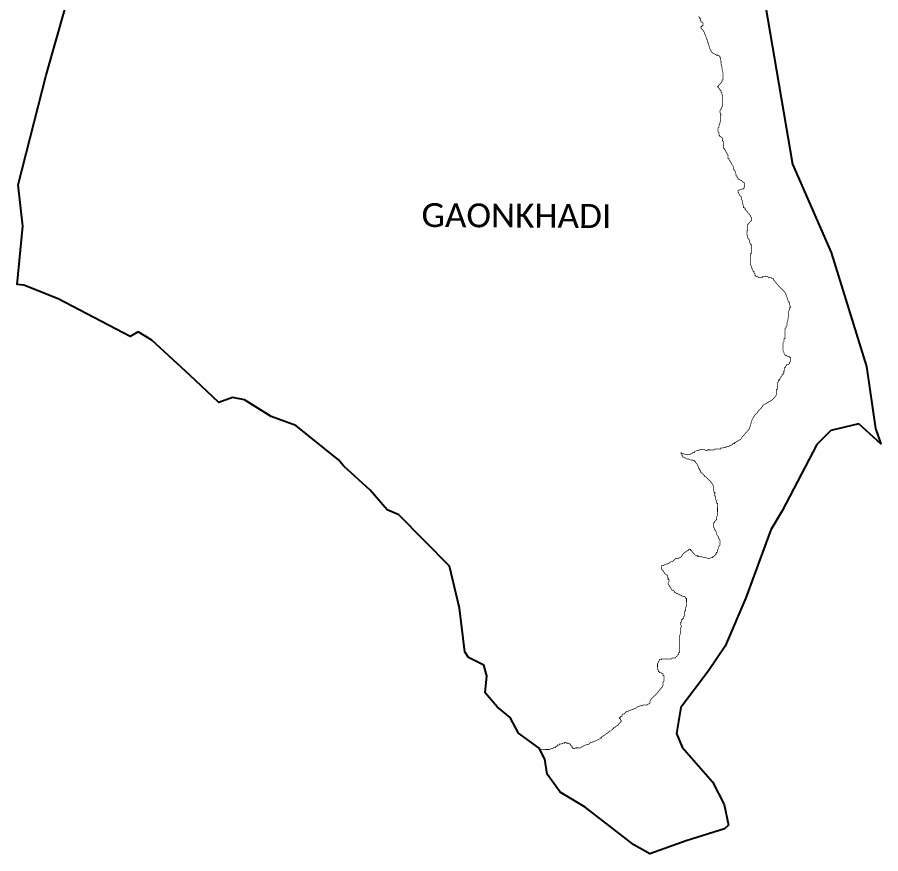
# Model space of a CAD drawing. Header units: metres. Extents: x 319662 to 323428, y 1852503 to 1859804.
# Drawn here: x 319662 to 323428, y 1852503 to 1856154 of the extents above; entities that cross this region are included whole.
import ezdxf

# ---------------------------------------------------------------- set-up
doc = ezdxf.new("R2010")
doc.units = ezdxf.units.M
for name, color, linetype in [('HAZARDS LINE', 1, 'Continuous'), ('village', 3, 'Continuous'), ('VILLAGE NAME', 250, 'Continuous')]:
    doc.layers.add(name, color=color, linetype=linetype)
doc.styles.get("Standard").update_dxf_attribs({"font": 'simplex.shx'})

msp = doc.modelspace()

# ---------------------------------------------------------------- linework, layer by layer
at = {"layer": 'HAZARDS LINE', "lineweight": 18}
for points in [[(322632.7, 1856157.6, 3.02, 3.02, 0), (322636.7, 1856153.5, 3.02, 3.02, 0), (322636.7, 1856149.5, 3.02, 3.02, 0), (322640.7, 1856149.5, 3.02, 3.02, 0), (322640.7, 1856145.5, 3.02, 3.02, 0), (322640.6, 1856141.4, 3.02, 3.02, 0), (322644.6, 1856137.4, 3.02, 3.02, 0), (322644.6, 1856133.4, 3.02, 3.02, 0), (322648.6, 1856133.3, 3.02, 3.02, 0), (322652.6, 1856129.3, 3.02, 3.02, 0), (322652.6, 1856125.3, 3.02, 3.02, 0), (322652.6, 1856121.2, 3.02, 3.02, 0), (322652.6, 1856117.2, 3.02, 3.02, 0), (322648.5, 1856117.2, 3.02, 3.02, 0), (322648.5, 1856113.2, 3.02, 3.02, 0), (322644.5, 1856113.2, 3.02, 3.02, 0), (322644.5, 1856109.2, 3.02, 3.02, 0), (322644.4, 1856105.2, 3.02, 3.02, 0), (322648.4, 1856101.1, 3.02, 3.02, 0), (322652.4, 1856097.1, 3.02, 3.02, 0), (322660.4, 1856085, 3.02, 3.02, 0), (322660.4, 1856080.9, 3.02, 3.02, 0), (322664.4, 1856076.9, 3.02, 3.02, 0), (322664.4, 1856072.9, 3.02, 3.02, 0), (322668.3, 1856060.8, 3.02, 3.02, 0), (322672.3, 1856052.7, 3.02, 3.02, 0), (322672.2, 1856044.6, 3.02, 3.02, 0), (322676.2, 1856040.6, 3.02, 3.02, 0), (322680.2, 1856024.5, 3.02, 3.02, 0), (322680.1, 1856020.5, 3.02, 3.02, 0), (322684.1, 1856016.4, 3.02, 3.02, 0), (322684.1, 1856012.4, 3.02, 3.02, 0), (322688.1, 1856008.3, 3.02, 3.02, 0), (322688.1, 1856004.3, 3.02, 3.02, 0), (322692.1, 1856000.3, 3.02, 3.02, 0), (322696.1, 1855996.2, 3.02, 3.02, 0), (322700.1, 1855996.2, 3.02, 3.02, 0), (322704.1, 1855992.1, 3.02, 3.02, 0), (322708.1, 1855992.1, 3.02, 3.02, 0), (322712.1, 1855988.1, 3.02, 3.02, 0), (322720.2, 1855988, 3.02, 3.02, 0), (322724.2, 1855984, 3.02, 3.02, 0), (322724.2, 1855979.9, 3.02, 3.02, 0), (322728.2, 1855979.9, 3.02, 3.02, 0), (322728.1, 1855971.9, 3.02, 3.02, 0), (322732.1, 1855959.8, 3.02, 3.02, 0), (322732.1, 1855955.7, 3.02, 3.02, 0), (322732, 1855951.7, 3.02, 3.02, 0), (322732, 1855947.7, 3.02, 3.02, 0), (322736, 1855935.6, 3.02, 3.02, 0), (322735.9, 1855931.6, 3.02, 3.02, 0), (322735.9, 1855927.5, 3.02, 3.02, 0), (322739.8, 1855911.4, 3.02, 3.02, 0), (322739.8, 1855903.4, 3.02, 3.02, 0), (322739.8, 1855899.3, 3.02, 3.02, 0), (322739.7, 1855895.3, 3.02, 3.02, 0), (322739.7, 1855891.3, 3.02, 3.02, 0), (322739.7, 1855887.3, 3.02, 3.02, 0), (322739.7, 1855883.2, 3.02, 3.02, 0), (322739.6, 1855879.2, 3.02, 3.02, 0), (322735.6, 1855879.2, 3.02, 3.02, 0), (322735.6, 1855875.2, 3.02, 3.02, 0), (322735.6, 1855871.2, 3.02, 3.02, 0), (322731.5, 1855867.2, 3.02, 3.02, 0), (322723.4, 1855859.2, 3.02, 3.02, 0), (322719.4, 1855855.2, 3.02, 3.02, 0), (322719.3, 1855851.2, 3.02, 3.02, 0), (322715.3, 1855851.2, 3.02, 3.02, 0), (322719.3, 1855847.1, 3.02, 3.02, 0), (322723.3, 1855843.1, 3.02, 3.02, 0), (322727.3, 1855839, 3.02, 3.02, 0), (322727.3, 1855835, 3.02, 3.02, 0), (322731.3, 1855835, 3.02, 3.02, 0), (322731.3, 1855831, 3.02, 3.02, 0), (322731.3, 1855826.9, 3.02, 3.02, 0), (322735.3, 1855822.9, 3.02, 3.02, 0), (322735.2, 1855818.9, 3.02, 3.02, 0), (322735.2, 1855814.9, 3.02, 3.02, 0), (322739.2, 1855810.8, 3.02, 3.02, 0), (322739.2, 1855802.8, 3.02, 3.02, 0), (322739.1, 1855798.7, 3.02, 3.02, 0), (322739.1, 1855794.7, 3.02, 3.02, 0), (322739.1, 1855790.7, 3.02, 3.02, 0), (322739.1, 1855786.7, 3.02, 3.02, 0), (322739, 1855782.6, 3.02, 3.02, 0), (322739, 1855778.6, 3.02, 3.02, 0), (322739, 1855774.6, 3.02, 3.02, 0), (322739, 1855770.6, 3.02, 3.02, 0), (322738.9, 1855766.5, 3.02, 3.02, 0), (322734.9, 1855762.5, 3.02, 3.02, 0), (322734.9, 1855758.5, 3.02, 3.02, 0), (322730.8, 1855754.5, 3.02, 3.02, 0), (322730.8, 1855750.5, 3.02, 3.02, 0), (322726.8, 1855746.5, 3.02, 3.02, 0), (322726.7, 1855742.5, 3.02, 3.02, 0), (322726.7, 1855738.4, 3.02, 3.02, 0), (322730.7, 1855730.4, 3.02, 3.02, 0), (322730.6, 1855722.3, 3.02, 3.02, 0), (322730.6, 1855718.3, 3.02, 3.02, 0), (322730.6, 1855714.3, 3.02, 3.02, 0), (322730.5, 1855706.2, 3.02, 3.02, 0), (322730.5, 1855702.2, 3.02, 3.02, 0), (322726.4, 1855694.2, 3.02, 3.02, 0), (322726.4, 1855690.1, 3.02, 3.02, 0), (322722.3, 1855682.1, 3.02, 3.02, 0), (322722.3, 1855674.1, 3.02, 3.02, 0), (322718.2, 1855670.1, 3.02, 3.02, 0), (322718.2, 1855666, 3.02, 3.02, 0), (322718.2, 1855658, 3.02, 3.02, 0), (322718.1, 1855654, 3.02, 3.02, 0), (322722.1, 1855649.9, 3.02, 3.02, 0), (322722.1, 1855641.9, 3.02, 3.02, 0), (322722.1, 1855637.8, 3.02, 3.02, 0), (322726.1, 1855637.8, 3.02, 3.02, 0), (322726.1, 1855633.8, 3.02, 3.02, 0), (322734.1, 1855629.7, 3.02, 3.02, 0), (322738.1, 1855625.7, 3.02, 3.02, 0), (322738.1, 1855621.6, 3.02, 3.02, 0), (322738, 1855617.6, 3.02, 3.02, 0), (322738, 1855613.6, 3.02, 3.02, 0), (322742, 1855609.5, 3.02, 3.02, 0), (322741.9, 1855593.4, 3.02, 3.02, 0), (322741.9, 1855585.4, 3.02, 3.02, 0), (322741.8, 1855581.4, 3.02, 3.02, 0), (322745.9, 1855581.4, 3.02, 3.02, 0), (322745.8, 1855577.3, 3.02, 3.02, 0), (322749.8, 1855573.3, 3.02, 3.02, 0), (322753.8, 1855565.2, 3.02, 3.02, 0), (322757.8, 1855561.2, 3.02, 3.02, 0), (322757.8, 1855557.1, 3.02, 3.02, 0), (322761.8, 1855553.1, 3.02, 3.02, 0), (322761.7, 1855545, 3.02, 3.02, 0), (322761.7, 1855541, 3.02, 3.02, 0), (322761.7, 1855537, 3.02, 3.02, 0), (322765.7, 1855537, 3.02, 3.02, 0), (322765.7, 1855532.9, 3.02, 3.02, 0), (322769.7, 1855528.9, 3.02, 3.02, 0), (322773.7, 1855520.8, 3.02, 3.02, 0), (322777.7, 1855516.8, 3.02, 3.02, 0), (322777.6, 1855512.7, 3.02, 3.02, 0), (322781.6, 1855508.7, 3.02, 3.02, 0), (322785.6, 1855500.6, 3.02, 3.02, 0), (322785.6, 1855496.6, 3.02, 3.02, 0), (322785.6, 1855492.6, 3.02, 3.02, 0), (322789.5, 1855484.5, 3.02, 3.02, 0), (322793.5, 1855480.4, 3.02, 3.02, 0), (322793.5, 1855476.4, 3.02, 3.02, 0), (322797.5, 1855468.3, 3.02, 3.02, 0), (322797.4, 1855460.3, 3.02, 3.02, 0), (322801.5, 1855460.3, 3.02, 3.02, 0), (322801.4, 1855456.2, 3.02, 3.02, 0), (322805.4, 1855452.2, 3.02, 3.02, 0), (322805.4, 1855448.2, 3.02, 3.02, 0), (322809.4, 1855448.1, 3.02, 3.02, 0), (322809.4, 1855444.1, 3.02, 3.02, 0), (322813.4, 1855444.1, 3.02, 3.02, 0), (322821.5, 1855440, 3.02, 3.02, 0), (322825.5, 1855436, 3.02, 3.02, 0), (322829.5, 1855431.9, 3.02, 3.02, 0), (322833.5, 1855431.9, 3.02, 3.02, 0), (322833.5, 1855427.9, 3.02, 3.02, 0), (322833.4, 1855423.9, 3.02, 3.02, 0), (322833.4, 1855419.8, 3.02, 3.02, 0), (322833.4, 1855415.8, 3.02, 3.02, 0), (322833.4, 1855411.8, 3.02, 3.02, 0), (322833.3, 1855407.8, 3.02, 3.02, 0), (322829.3, 1855407.8, 3.02, 3.02, 0), (322829.3, 1855403.8, 3.02, 3.02, 0), (322825.3, 1855403.8, 3.02, 3.02, 0), (322821.2, 1855403.8, 3.02, 3.02, 0), (322813.2, 1855399.8, 3.02, 3.02, 0), (322809.1, 1855399.9, 3.02, 3.02, 0), (322805.1, 1855395.9, 3.02, 3.02, 0), (322805.1, 1855391.8, 3.02, 3.02, 0), (322809.1, 1855387.8, 3.02, 3.02, 0), (322809, 1855383.8, 3.02, 3.02, 0), (322813, 1855379.7, 3.02, 3.02, 0), (322813, 1855375.7, 3.02, 3.02, 0), (322817, 1855371.6, 3.02, 3.02, 0), (322821, 1855367.6, 3.02, 3.02, 0), (322821, 1855359.5, 3.02, 3.02, 0), (322824.9, 1855351.5, 3.02, 3.02, 0), (322824.9, 1855347.4, 3.02, 3.02, 0), (322824.9, 1855343.4, 3.02, 3.02, 0), (322828.8, 1855331.3, 3.02, 3.02, 0), (322828.8, 1855327.3, 3.02, 3.02, 0), (322828.8, 1855323.3, 3.02, 3.02, 0), (322832.8, 1855323.2, 3.02, 3.02, 0), (322836.8, 1855319.2, 3.02, 3.02, 0), (322836.8, 1855315.2, 3.02, 3.02, 0), (322840.8, 1855311.1, 3.02, 3.02, 0), (322844.8, 1855307.1, 3.02, 3.02, 0), (322848.8, 1855299, 3.02, 3.02, 0), (322852.8, 1855294.9, 3.02, 3.02, 0), (322856.8, 1855294.9, 3.02, 3.02, 0), (322856.8, 1855290.9, 3.02, 3.02, 0), (322860.8, 1855286.8, 3.02, 3.02, 0), (322860.7, 1855282.8, 3.02, 3.02, 0), (322864.7, 1855278.8, 3.02, 3.02, 0), (322864.7, 1855274.7, 3.02, 3.02, 0), (322864.7, 1855270.7, 3.02, 3.02, 0), (322864.7, 1855266.7, 3.02, 3.02, 0), (322860.6, 1855262.7, 3.02, 3.02, 0), (322852.5, 1855254.7, 3.02, 3.02, 0), (322848.5, 1855250.7, 3.02, 3.02, 0), (322848.4, 1855246.7, 3.02, 3.02, 0), (322848.4, 1855242.6, 3.02, 3.02, 0), (322848.4, 1855238.6, 3.02, 3.02, 0), (322848.4, 1855234.6, 3.02, 3.02, 0), (322848.3, 1855226.5, 3.02, 3.02, 0), (322848.3, 1855222.5, 3.02, 3.02, 0), (322844.3, 1855222.5, 3.02, 3.02, 0), (322844.3, 1855218.5, 3.02, 3.02, 0), (322844.2, 1855210.5, 3.02, 3.02, 0), (322844.2, 1855206.4, 3.02, 3.02, 0), (322844.2, 1855202.4, 3.02, 3.02, 0), (322848.2, 1855198.4, 3.02, 3.02, 0), (322848.1, 1855190.3, 3.02, 3.02, 0), (322852.1, 1855186.3, 3.02, 3.02, 0), (322856.1, 1855178.2, 3.02, 3.02, 0), (322856.1, 1855174.2, 3.02, 3.02, 0), (322856, 1855170.2, 3.02, 3.02, 0), (322860, 1855166.1, 3.02, 3.02, 0), (322860, 1855162.1, 3.02, 3.02, 0), (322864, 1855162.1, 3.02, 3.02, 0), (322864, 1855158, 3.02, 3.02, 0), (322864, 1855154, 3.02, 3.02, 0), (322863.9, 1855146, 3.02, 3.02, 0), (322863.9, 1855141.9, 3.02, 3.02, 0), (322863.9, 1855137.9, 3.02, 3.02, 0), (322863.8, 1855129.9, 3.02, 3.02, 0), (322863.8, 1855125.8, 3.02, 3.02, 0), (322863.8, 1855121.8, 3.02, 3.02, 0), (322859.8, 1855121.8, 3.02, 3.02, 0), (322859.7, 1855117.8, 3.02, 3.02, 0), (322859.6, 1855101.7, 3.02, 3.02, 0), (322859.6, 1855097.7, 3.02, 3.02, 0), (322859.6, 1855093.7, 3.02, 3.02, 0), (322859.6, 1855089.6, 3.02, 3.02, 0), (322859.5, 1855085.6, 3.02, 3.02, 0), (322859.5, 1855081.6, 3.02, 3.02, 0), (322859.5, 1855077.6, 3.02, 3.02, 0), (322863.4, 1855065.5, 3.02, 3.02, 0), (322863.4, 1855061.4, 3.02, 3.02, 0), (322867.4, 1855057.4, 3.02, 3.02, 0), (322867.4, 1855053.4, 3.02, 3.02, 0), (322871.4, 1855049.3, 3.02, 3.02, 0), (322871.4, 1855045.3, 3.02, 3.02, 0), (322875.4, 1855045.3, 3.02, 3.02, 0), (322875.4, 1855041.2, 3.02, 3.02, 0), (322875.3, 1855037.2, 3.02, 3.02, 0), (322879.3, 1855033.2, 3.02, 3.02, 0), (322879.3, 1855029.1, 3.02, 3.02, 0), (322879.3, 1855025.1, 3.02, 3.02, 0), (322883.3, 1855025.1, 3.02, 3.02, 0), (322887.3, 1855021, 3.02, 3.02, 0), (322891.3, 1855021, 3.02, 3.02, 0), (322895.3, 1855017, 3.02, 3.02, 0), (322899.4, 1855016.9, 3.02, 3.02, 0), (322903.4, 1855016.9, 3.02, 3.02, 0), (322907.4, 1855016.9, 3.02, 3.02, 0), (322911.4, 1855016.9, 3.02, 3.02, 0), (322911.5, 1855020.9, 3.02, 3.02, 0), (322915.5, 1855020.9, 3.02, 3.02, 0), (322919.5, 1855020.9, 3.02, 3.02, 0), (322927.6, 1855020.8, 3.02, 3.02, 0), (322931.6, 1855020.8, 3.02, 3.02, 0), (322935.6, 1855020.8, 3.02, 3.02, 0), (322939.6, 1855016.7, 3.02, 3.02, 0), (322947.6, 1855016.7, 3.02, 3.02, 0), (322951.7, 1855016.6, 3.02, 3.02, 0), (322955.7, 1855012.6, 3.02, 3.02, 0), (322959.7, 1855012.6, 3.02, 3.02, 0), (322959.7, 1855008.5, 3.02, 3.02, 0), (322963.7, 1855004.5, 3.02, 3.02, 0), (322983.6, 1854980.2, 3.02, 3.02, 0), (323011.6, 1854951.9, 3.02, 3.02, 0), (323023.5, 1854919.6, 3.02, 3.02, 0), (323023.5, 1854915.6, 3.02, 3.02, 0), (323027.5, 1854911.5, 3.02, 3.02, 0), (323027.5, 1854907.5, 3.02, 3.02, 0), (323031.5, 1854907.5, 3.02, 3.02, 0), (323031.5, 1854903.4, 3.02, 3.02, 0), (323031.4, 1854899.4, 3.02, 3.02, 0), (323031.4, 1854895.4, 3.02, 3.02, 0), (323035.4, 1854891.4, 3.02, 3.02, 0), (323035.4, 1854887.3, 3.02, 3.02, 0), (323031.4, 1854887.4, 3.02, 3.02, 0), (323031.3, 1854883.3, 3.02, 3.02, 0), (323031.3, 1854879.3, 3.02, 3.02, 0), (323027.2, 1854871.3, 3.02, 3.02, 0), (323027.2, 1854863.2, 3.02, 3.02, 0), (323023, 1854831.1, 3.02, 3.02, 0), (323018.9, 1854819, 3.02, 3.02, 0), (323018.8, 1854815, 3.02, 3.02, 0), (323018.8, 1854806.9, 3.02, 3.02, 0), (323014.8, 1854802.9, 3.02, 3.02, 0), (323014.7, 1854798.9, 3.02, 3.02, 0), (323010.7, 1854794.9, 3.02, 3.02, 0), (323010.7, 1854790.9, 3.02, 3.02, 0), (323010.6, 1854786.9, 3.02, 3.02, 0), (323010.6, 1854782.8, 3.02, 3.02, 0), (323010.6, 1854778.8, 3.02, 3.02, 0), (323010.6, 1854774.8, 3.02, 3.02, 0), (323010.5, 1854770.8, 3.02, 3.02, 0), (323010.5, 1854766.7, 3.02, 3.02, 0), (323010.5, 1854762.7, 3.02, 3.02, 0), (323010.5, 1854758.7, 3.02, 3.02, 0), (323010.4, 1854754.7, 3.02, 3.02, 0), (323010.4, 1854750.6, 3.02, 3.02, 0), (323006.4, 1854750.7, 3.02, 3.02, 0), (323006.4, 1854746.6, 3.02, 3.02, 0), (323006.3, 1854742.6, 3.02, 3.02, 0), (323006.3, 1854738.6, 3.02, 3.02, 0), (323002.3, 1854734.6, 3.02, 3.02, 0), (323002.2, 1854722.5, 3.02, 3.02, 0), (323002.1, 1854714.5, 3.02, 3.02, 0), (323002.1, 1854710.4, 3.02, 3.02, 0), (323002.1, 1854706.4, 3.02, 3.02, 0), (323002, 1854698.4, 3.02, 3.02, 0), (323006, 1854690.3, 3.02, 3.02, 0), (323006, 1854686.3, 3.02, 3.02, 0), (323010, 1854682.2, 3.02, 3.02, 0), (323010, 1854678.2, 3.02, 3.02, 0), (323014, 1854678.2, 3.02, 3.02, 0), (323022, 1854674.1, 3.02, 3.02, 0), (323026, 1854674.1, 3.02, 3.02, 0), (323030.1, 1854674, 3.02, 3.02, 0), (323030, 1854670, 3.02, 3.02, 0), (323034.1, 1854670, 3.02, 3.02, 0), (323034, 1854666, 3.02, 3.02, 0), (323034, 1854661.9, 3.02, 3.02, 0), (323034, 1854657.9, 3.02, 3.02, 0), (323034, 1854653.9, 3.02, 3.02, 0), (323033.9, 1854649.9, 3.02, 3.02, 0), (323029.9, 1854645.9, 3.02, 3.02, 0), (323029.9, 1854641.8, 3.02, 3.02, 0), (323025.8, 1854637.8, 3.02, 3.02, 0), (323021.8, 1854637.9, 3.02, 3.02, 0), (323017.8, 1854637.9, 3.02, 3.02, 0), (323017.7, 1854633.9, 3.02, 3.02, 0), (323013.7, 1854629.9, 3.02, 3.02, 0), (323013.7, 1854625.8, 3.02, 3.02, 0), (323009.6, 1854625.9, 3.02, 3.02, 0), (323009.6, 1854621.8, 3.02, 3.02, 0), (323009.6, 1854617.8, 3.02, 3.02, 0), (323009.6, 1854613.8, 3.02, 3.02, 0), (323005.5, 1854609.8, 3.02, 3.02, 0), (323005.5, 1854605.8, 3.02, 3.02, 0), (323005.5, 1854601.8, 3.02, 3.02, 0), (323001.4, 1854597.8, 3.02, 3.02, 0), (323001.4, 1854593.7, 3.02, 3.02, 0), (322997.4, 1854593.8, 3.02, 3.02, 0), (322997.4, 1854589.7, 3.02, 3.02, 0), (322993.3, 1854585.7, 3.02, 3.02, 0), (322993.3, 1854581.7, 3.02, 3.02, 0), (322989.2, 1854577.7, 3.02, 3.02, 0), (322989.2, 1854573.7, 3.02, 3.02, 0), (322985.2, 1854573.7, 3.02, 3.02, 0), (322985.2, 1854569.7, 3.02, 3.02, 0), (322981.1, 1854569.7, 3.02, 3.02, 0), (322981.1, 1854565.7, 3.02, 3.02, 0), (322981.1, 1854561.7, 3.02, 3.02, 0), (322977, 1854557.7, 3.02, 3.02, 0), (322977, 1854553.6, 3.02, 3.02, 0), (322977, 1854549.6, 3.02, 3.02, 0), (322977, 1854545.6, 3.02, 3.02, 0), (322976.9, 1854541.6, 3.02, 3.02, 0), (322976.9, 1854537.5, 3.02, 3.02, 0), (322976.9, 1854533.5, 3.02, 3.02, 0), (322976.9, 1854529.5, 3.02, 3.02, 0), (322972.8, 1854529.5, 3.02, 3.02, 0), (322972.8, 1854525.5, 3.02, 3.02, 0), (322972.8, 1854521.5, 3.02, 3.02, 0), (322972.7, 1854505.4, 3.02, 3.02, 0), (322964.6, 1854493.3, 3.02, 3.02, 0), (322960.5, 1854489.3, 3.02, 3.02, 0), (322952.4, 1854481.3, 3.02, 3.02, 0), (322936.3, 1854473.4, 3.02, 3.02, 0), (322924.2, 1854465.4, 3.02, 3.02, 0), (322916.1, 1854461.4, 3.02, 3.02, 0), (322908, 1854449.4, 3.02, 3.02, 0), (322895.8, 1854437.4, 3.02, 3.02, 0), (322887.7, 1854425.4, 3.02, 3.02, 0), (322879.6, 1854417.4, 3.02, 3.02, 0), (322871.5, 1854405.4, 3.02, 3.02, 0), (322867.4, 1854397.3, 3.02, 3.02, 0), (322863.3, 1854385.3, 3.02, 3.02, 0), (322855.1, 1854357.2, 3.02, 3.02, 0), (322830.8, 1854329.1, 3.02, 3.02, 0), (322826.7, 1854325.1, 3.02, 3.02, 0), (322822.7, 1854321.1, 3.02, 3.02, 0), (322818.6, 1854313.1, 3.02, 3.02, 0), (322814.6, 1854309.1, 3.02, 3.02, 0), (322810.5, 1854309.1, 3.02, 3.02, 0), (322806.5, 1854305.1, 3.02, 3.02, 0), (322798.4, 1854301.2, 3.02, 3.02, 0), (322794.4, 1854297.2, 3.02, 3.02, 0), (322790.3, 1854297.2, 3.02, 3.02, 0), (322790.3, 1854293.2, 3.02, 3.02, 0), (322786.3, 1854293.2, 3.02, 3.02, 0), (322782.3, 1854293.2, 3.02, 3.02, 0), (322782.2, 1854289.2, 3.02, 3.02, 0), (322774.2, 1854285.2, 3.02, 3.02, 0), (322766.1, 1854281.2, 3.02, 3.02, 0), (322762.1, 1854281.3, 3.02, 3.02, 0), (322758, 1854281.3, 3.02, 3.02, 0), (322754, 1854277.3, 3.02, 3.02, 0), (322750, 1854277.3, 3.02, 3.02, 0), (322737.9, 1854273.4, 3.02, 3.02, 0), (322733.9, 1854273.4, 3.02, 3.02, 0), (322729.8, 1854273.4, 3.02, 3.02, 0), (322729.8, 1854269.4, 3.02, 3.02, 0), (322725.8, 1854269.4, 3.02, 3.02, 0), (322717.7, 1854269.5, 3.02, 3.02, 0), (322713.7, 1854269.5, 3.02, 3.02, 0), (322709.7, 1854269.5, 3.02, 3.02, 0), (322705.7, 1854269.5, 3.02, 3.02, 0), (322701.6, 1854265.5, 3.02, 3.02, 0), (322697.6, 1854265.6, 3.02, 3.02, 0), (322689.5, 1854265.6, 3.02, 3.02, 0), (322685.5, 1854265.6, 3.02, 3.02, 0), (322681.5, 1854265.7, 3.02, 3.02, 0), (322677.5, 1854265.7, 3.02, 3.02, 0), (322673.4, 1854265.7, 3.02, 3.02, 0), (322669.4, 1854261.7, 3.02, 3.02, 0), (322665.4, 1854261.7, 3.02, 3.02, 0), (322661.4, 1854265.8, 3.02, 3.02, 0), (322657.3, 1854265.8, 3.02, 3.02, 0), (322653.3, 1854265.8, 3.02, 3.02, 0), (322649.3, 1854265.8, 3.02, 3.02, 0), (322645.3, 1854265.9, 3.02, 3.02, 0), (322641.3, 1854265.9, 3.02, 3.02, 0), (322637.2, 1854265.9, 3.02, 3.02, 0), (322633.2, 1854261.9, 3.02, 3.02, 0), (322629.2, 1854261.9, 3.02, 3.02, 0), (322625.1, 1854262, 3.02, 3.02, 0), (322617.1, 1854258, 3.02, 3.02, 0), (322617, 1854254, 3.02, 3.02, 0), (322613, 1854254, 3.02, 3.02, 0), (322609, 1854254, 3.02, 3.02, 0), (322604.9, 1854250, 3.02, 3.02, 0), (322600.9, 1854250, 3.02, 3.02, 0), (322596.9, 1854246, 3.02, 3.02, 0), (322588.8, 1854246.1, 3.02, 3.02, 0), (322584.8, 1854246.1, 3.02, 3.02, 0), (322576.7, 1854246.2, 3.02, 3.02, 0), (322572.7, 1854246.2, 3.02, 3.02, 0), (322564.7, 1854250.3, 3.02, 3.02, 0), (322560.7, 1854250.3, 3.02, 3.02, 0), (322556.7, 1854254.3, 3.02, 3.02, 0), (322556.7, 1854250.3, 3.02, 3.02, 0), (322560.7, 1854246.3, 3.02, 3.02, 0), (322560.6, 1854242.2, 3.02, 3.02, 0), (322564.6, 1854238.2, 3.02, 3.02, 0), (322564.6, 1854234.2, 3.02, 3.02, 0), (322568.6, 1854234.1, 3.02, 3.02, 0), (322572.6, 1854230.1, 3.02, 3.02, 0), (322576.6, 1854230.1, 3.02, 3.02, 0), (322580.6, 1854226, 3.02, 3.02, 0), (322584.7, 1854226, 3.02, 3.02, 0), (322588.7, 1854226, 3.02, 3.02, 0), (322596.7, 1854221.9, 3.02, 3.02, 0), (322600.7, 1854221.9, 3.02, 3.02, 0), (322604.8, 1854221.8, 3.02, 3.02, 0), (322608.8, 1854221.8, 3.02, 3.02, 0), (322608.8, 1854217.8, 3.02, 3.02, 0), (322612.8, 1854217.8, 3.02, 3.02, 0), (322616.8, 1854217.7, 3.02, 3.02, 0), (322616.8, 1854213.7, 3.02, 3.02, 0), (322620.8, 1854213.7, 3.02, 3.02, 0), (322620.8, 1854209.7, 3.02, 3.02, 0), (322624.8, 1854205.6, 3.02, 3.02, 0), (322628.8, 1854201.6, 3.02, 3.02, 0), (322628.8, 1854197.6, 3.02, 3.02, 0), (322632.8, 1854193.5, 3.02, 3.02, 0), (322632.7, 1854189.5, 3.02, 3.02, 0), (322632.7, 1854185.5, 3.02, 3.02, 0), (322636.7, 1854185.4, 3.02, 3.02, 0), (322636.7, 1854181.4, 3.02, 3.02, 0), (322636.7, 1854177.4, 3.02, 3.02, 0), (322640.7, 1854177.4, 3.02, 3.02, 0), (322640.7, 1854173.3, 3.02, 3.02, 0), (322640.7, 1854169.3, 3.02, 3.02, 0), (322644.7, 1854169.3, 3.02, 3.02, 0), (322644.7, 1854165.3, 3.02, 3.02, 0), (322648.7, 1854165.2, 3.02, 3.02, 0), (322652.7, 1854161.2, 3.02, 3.02, 0), (322652.7, 1854157.2, 3.02, 3.02, 0), (322656.7, 1854157.1, 3.02, 3.02, 0), (322660.7, 1854153.1, 3.02, 3.02, 0), (322660.7, 1854149.1, 3.02, 3.02, 0), (322664.7, 1854149, 3.02, 3.02, 0), (322684.7, 1854128.8, 3.02, 3.02, 0), (322696.7, 1854112.6, 3.02, 3.02, 0), (322700.5, 1854084.4, 3.02, 3.02, 0), (322700.5, 1854080.4, 3.02, 3.02, 0), (322704.5, 1854080.4, 3.02, 3.02, 0), (322704.4, 1854064.3, 3.02, 3.02, 0), (322708.4, 1854064.2, 3.02, 3.02, 0), (322708.3, 1854048.2, 3.02, 3.02, 0), (322712.3, 1854044.1, 3.02, 3.02, 0), (322712.3, 1854032, 3.02, 3.02, 0), (322716.3, 1854032, 3.02, 3.02, 0), (322716, 1853979.7, 3.02, 3.02, 0), (322711.9, 1853971.7, 3.02, 3.02, 0), (322711.8, 1853959.6, 3.02, 3.02, 0), (322707.8, 1853955.6, 3.02, 3.02, 0), (322703.7, 1853951.6, 3.02, 3.02, 0), (322703.7, 1853947.6, 3.02, 3.02, 0), (322699.7, 1853947.6, 3.02, 3.02, 0), (322699.5, 1853927.5, 3.02, 3.02, 0), (322703.5, 1853923.4, 3.02, 3.02, 0), (322703.5, 1853915.4, 3.02, 3.02, 0), (322707.5, 1853915.3, 3.02, 3.02, 0), (322711.5, 1853903.2, 3.02, 3.02, 0), (322711.4, 1853899.2, 3.02, 3.02, 0), (322715.4, 1853891.1, 3.02, 3.02, 0), (322719.4, 1853887.1, 3.02, 3.02, 0), (322719.4, 1853883.1, 3.02, 3.02, 0), (322727.4, 1853870.9, 3.02, 3.02, 0), (322727.2, 1853850.8, 3.02, 3.02, 0), (322723.2, 1853846.8, 3.02, 3.02, 0), (322719.1, 1853834.8, 3.02, 3.02, 0), (322715, 1853822.7, 3.02, 3.02, 0), (322715, 1853818.7, 3.02, 3.02, 0), (322711, 1853818.7, 3.02, 3.02, 0), (322710.9, 1853810.7, 3.02, 3.02, 0), (322706.9, 1853810.7, 3.02, 3.02, 0), (322706.9, 1853806.7, 3.02, 3.02, 0), (322698.8, 1853798.7, 3.02, 3.02, 0), (322694.7, 1853798.7, 3.02, 3.02, 0), (322694.7, 1853794.7, 3.02, 3.02, 0), (322686.7, 1853794.7, 3.02, 3.02, 0), (322682.6, 1853790.7, 3.02, 3.02, 0), (322674.6, 1853790.8, 3.02, 3.02, 0), (322666.5, 1853794.8, 3.02, 3.02, 0), (322662.5, 1853794.9, 3.02, 3.02, 0), (322646.5, 1853799, 3.02, 3.02, 0), (322630.4, 1853799.1, 3.02, 3.02, 0), (322630.4, 1853803.1, 3.02, 3.02, 0), (322622.3, 1853803.2, 3.02, 3.02, 0), (322618.3, 1853807.2, 3.02, 3.02, 0), (322614.3, 1853811.3, 3.02, 3.02, 0), (322606.3, 1853819.4, 3.02, 3.02, 0), (322602.4, 1853827.4, 3.02, 3.02, 0), (322598.3, 1853827.5, 3.02, 3.02, 0), (322598.4, 1853831.5, 3.02, 3.02, 0), (322594.3, 1853831.5, 3.02, 3.02, 0), (322590.3, 1853831.5, 3.02, 3.02, 0), (322590.3, 1853827.5, 3.02, 3.02, 0), (322586.3, 1853827.5, 3.02, 3.02, 0), (322578.2, 1853819.5, 3.02, 3.02, 0), (322574.1, 1853819.6, 3.02, 3.02, 0), (322570.1, 1853815.6, 3.02, 3.02, 0), (322566, 1853811.6, 3.02, 3.02, 0), (322557.9, 1853799.5, 3.02, 3.02, 0), (322553.9, 1853795.5, 3.02, 3.02, 0), (322549.9, 1853795.6, 3.02, 3.02, 0), (322545.8, 1853791.6, 3.02, 3.02, 0), (322533.7, 1853791.6, 3.02, 3.02, 0), (322525.6, 1853783.6, 3.02, 3.02, 0), (322521.6, 1853779.6, 3.02, 3.02, 0), (322517.6, 1853779.7, 3.02, 3.02, 0), (322509.5, 1853775.7, 3.02, 3.02, 0), (322505.4, 1853771.7, 3.02, 3.02, 0), (322497.4, 1853767.7, 3.02, 3.02, 0), (322493.3, 1853767.7, 3.02, 3.02, 0), (322477.2, 1853759.8, 3.02, 3.02, 0), (322473.2, 1853759.8, 3.02, 3.02, 0), (322473.1, 1853743.7, 3.02, 3.02, 0), (322477.1, 1853739.7, 3.02, 3.02, 0), (322481.1, 1853735.6, 3.02, 3.02, 0), (322485, 1853727.5, 3.02, 3.02, 0), (322493, 1853719.4, 3.02, 3.02, 0), (322497.1, 1853719.4, 3.02, 3.02, 0), (322497, 1853711.4, 3.02, 3.02, 0), (322501, 1853707.3, 3.02, 3.02, 0), (322501, 1853699.3, 3.02, 3.02, 0), (322505, 1853699.2, 3.02, 3.02, 0), (322504.9, 1853691.2, 3.02, 3.02, 0), (322500.9, 1853683.2, 3.02, 3.02, 0), (322500.9, 1853679.1, 3.02, 3.02, 0), (322504.8, 1853675.1, 3.02, 3.02, 0), (322508.8, 1853667, 3.02, 3.02, 0), (322512.8, 1853663, 3.02, 3.02, 0), (322512.8, 1853658.9, 3.02, 3.02, 0), (322516.8, 1853654.9, 3.02, 3.02, 0), (322524.8, 1853650.8, 3.02, 3.02, 0), (322528.8, 1853646.8, 3.02, 3.02, 0), (322528.8, 1853642.7, 3.02, 3.02, 0), (322532.8, 1853642.7, 3.02, 3.02, 0), (322536.8, 1853638.7, 3.02, 3.02, 0), (322540.8, 1853638.6, 3.02, 3.02, 0), (322556.9, 1853630.5, 3.02, 3.02, 0), (322564.9, 1853626.4, 3.02, 3.02, 0), (322568.9, 1853626.4, 3.02, 3.02, 0), (322577, 1853622.3, 3.02, 3.02, 0), (322576.9, 1853618.3, 3.02, 3.02, 0), (322581, 1853618.3, 3.02, 3.02, 0), (322580.7, 1853582.1, 3.02, 3.02, 0), (322576.7, 1853578.1, 3.02, 3.02, 0), (322576.6, 1853562, 3.02, 3.02, 0), (322572.6, 1853562, 3.02, 3.02, 0), (322572.4, 1853541.9, 3.02, 3.02, 0), (322568.4, 1853537.9, 3.02, 3.02, 0), (322568.3, 1853529.8, 3.02, 3.02, 0), (322564.3, 1853529.8, 3.02, 3.02, 0), (322564.3, 1853525.8, 3.02, 3.02, 0), (322560.3, 1853525.8, 3.02, 3.02, 0), (322560.2, 1853517.8, 3.02, 3.02, 0), (322556.2, 1853513.8, 3.02, 3.02, 0), (322556.1, 1853501.7, 3.02, 3.02, 0), (322560.1, 1853493.6, 3.02, 3.02, 0), (322556, 1853489.6, 3.02, 3.02, 0), (322555.9, 1853465.5, 3.02, 3.02, 0), (322551.8, 1853457.5, 3.02, 3.02, 0), (322551.3, 1853381, 3.02, 3.02, 0), (322547.3, 1853381, 3.02, 3.02, 0), (322547.3, 1853373, 3.02, 3.02, 0), (322543.2, 1853373, 3.02, 3.02, 0), (322543.2, 1853369, 3.02, 3.02, 0), (322539.2, 1853365, 3.02, 3.02, 0), (322535.1, 1853361, 3.02, 3.02, 0), (322531.1, 1853357, 3.02, 3.02, 0), (322519, 1853357.1, 3.02, 3.02, 0), (322515, 1853353.1, 3.02, 3.02, 0), (322470.7, 1853353.3, 3.02, 3.02, 0), (322470.7, 1853349.3, 3.02, 3.02, 0), (322462.6, 1853349.3, 3.02, 3.02, 0), (322462.6, 1853345.3, 3.02, 3.02, 0), (322458.5, 1853341.3, 3.02, 3.02, 0), (322458.5, 1853337.3, 3.02, 3.02, 0), (322454.5, 1853333.3, 3.02, 3.02, 0), (322454.3, 1853309.1, 3.02, 3.02, 0), (322458.3, 1853305.1, 3.02, 3.02, 0), (322458.3, 1853297, 3.02, 3.02, 0), (322462.3, 1853297, 3.02, 3.02, 0), (322462.3, 1853293, 3.02, 3.02, 0), (322470.3, 1853293, 3.02, 3.02, 0), (322474.3, 1853288.9, 3.02, 3.02, 0), (322478.3, 1853288.9, 3.02, 3.02, 0), (322478.3, 1853280.8, 3.02, 3.02, 0), (322482.3, 1853280.8, 3.02, 3.02, 0), (322482.2, 1853256.7, 3.02, 3.02, 0), (322478.1, 1853252.7, 3.02, 3.02, 0), (322478, 1853236.6, 3.02, 3.02, 0), (322474, 1853228.5, 3.02, 3.02, 0), (322465.9, 1853220.5, 3.02, 3.02, 0), (322453.7, 1853204.5, 3.02, 3.02, 0), (322449.6, 1853200.5, 3.02, 3.02, 0), (322441.5, 1853192.5, 3.02, 3.02, 0), (322429.4, 1853180.5, 3.02, 3.02, 0), (322425.3, 1853176.5, 3.02, 3.02, 0), (322421.3, 1853168.5, 3.02, 3.02, 0), (322421.2, 1853160.4, 3.02, 3.02, 0), (322417.2, 1853156.4, 3.02, 3.02, 0), (322413.2, 1853156.5, 3.02, 3.02, 0), (322409.1, 1853152.5, 3.02, 3.02, 0), (322393, 1853152.6, 3.02, 3.02, 0), (322384.9, 1853148.6, 3.02, 3.02, 0), (322380.9, 1853148.6, 3.02, 3.02, 0), (322368.8, 1853144.7, 3.02, 3.02, 0), (322356.7, 1853136.7, 3.02, 3.02, 0), (322344.6, 1853132.7, 3.02, 3.02, 0), (322324.4, 1853124.8, 3.02, 3.02, 0), (322320.4, 1853124.8, 3.02, 3.02, 0), (322316.4, 1853120.8, 3.02, 3.02, 0), (322312.3, 1853116.8, 3.02, 3.02, 0), (322308.3, 1853112.8, 3.02, 3.02, 0), (322304.2, 1853112.9, 3.02, 3.02, 0), (322300.2, 1853108.9, 3.02, 3.02, 0), (322300.2, 1853104.8, 3.02, 3.02, 0), (322296.1, 1853100.8, 3.02, 3.02, 0), (322292.1, 1853100.9, 3.02, 3.02, 0), (322292.1, 1853096.8, 3.02, 3.02, 0), (322288, 1853096.9, 3.02, 3.02, 0), (322288, 1853092.8, 3.02, 3.02, 0), (322292, 1853092.8, 3.02, 3.02, 0), (322292, 1853088.8, 3.02, 3.02, 0), (322296, 1853084.7, 3.02, 3.02, 0), (322296, 1853080.7, 3.02, 3.02, 0), (322291.9, 1853076.7, 3.02, 3.02, 0), (322287.9, 1853072.7, 3.02, 3.02, 0), (322283.8, 1853064.7, 3.02, 3.02, 0), (322275.7, 1853060.7, 3.02, 3.02, 0), (322271.7, 1853056.7, 3.02, 3.02, 0), (322267.6, 1853052.7, 3.02, 3.02, 0), (322263.6, 1853052.7, 3.02, 3.02, 0), (322263.6, 1853048.7, 3.02, 3.02, 0), (322259.6, 1853048.7, 3.02, 3.02, 0), (322251.5, 1853040.7, 3.02, 3.02, 0), (322247.4, 1853036.7, 3.02, 3.02, 0), (322243.4, 1853036.8, 3.02, 3.02, 0), (322239.4, 1853032.8, 3.02, 3.02, 0), (322235.3, 1853028.8, 3.02, 3.02, 0), (322227.2, 1853024.8, 3.02, 3.02, 0), (322223.2, 1853020.8, 3.02, 3.02, 0), (322219.1, 1853016.8, 3.02, 3.02, 0), (322215.1, 1853016.8, 3.02, 3.02, 0), (322211.1, 1853012.8, 3.02, 3.02, 0), (322211, 1853008.8, 3.02, 3.02, 0), (322207, 1853008.8, 3.02, 3.02, 0), (322203, 1853004.8, 3.02, 3.02, 0), (322194.9, 1853000.8, 3.02, 3.02, 0), (322186.8, 1852996.9, 3.02, 3.02, 0), (322178.8, 1852992.9, 3.02, 3.02, 0), (322166.7, 1852988.9, 3.02, 3.02, 0), (322162.6, 1852988.9, 3.02, 3.02, 0), (322158.6, 1852984.9, 3.02, 3.02, 0), (322154.5, 1852980.9, 3.02, 3.02, 0), (322150.5, 1852981, 3.02, 3.02, 0), (322142.4, 1852977, 3.02, 3.02, 0), (322138.4, 1852977, 3.02, 3.02, 0), (322130.3, 1852973, 3.02, 3.02, 0), (322126.3, 1852969, 3.02, 3.02, 0), (322122.3, 1852969.1, 3.02, 3.02, 0), (322118.2, 1852965.1, 3.02, 3.02, 0), (322098.1, 1852965.2, 3.02, 3.02, 0), (322090, 1852961.2, 3.02, 3.02, 0), (322086, 1852961.2, 3.02, 3.02, 0), (322086, 1852965.3, 3.02, 3.02, 0), (322082, 1852965.3, 3.02, 3.02, 0), (322082.1, 1852973.3, 3.02, 3.02, 0), (322078, 1852973.4, 3.02, 3.02, 0), (322074, 1852977.4, 3.02, 3.02, 0), (322074.1, 1852981.4, 3.02, 3.02, 0), (322070, 1852981.5, 3.02, 3.02, 0), (322066, 1852985.5, 3.02, 3.02, 0), (322058, 1852985.6, 3.02, 3.02, 0), (322054, 1852989.6, 3.02, 3.02, 0), (322050, 1852989.6, 3.02, 3.02, 0), (322049.9, 1852985.6, 3.02, 3.02, 0), (322041.9, 1852985.7, 3.02, 3.02, 0), (322033.8, 1852981.7, 3.02, 3.02, 0), (322025.8, 1852981.7, 3.02, 3.02, 0), (322025.7, 1852977.7, 3.02, 3.02, 0), (322017.7, 1852977.8, 3.02, 3.02, 0), (322017.7, 1852973.7, 3.02, 3.02, 0), (322013.6, 1852973.8, 3.02, 3.02, 0), (322013.6, 1852969.7, 3.02, 3.02, 0), (322009.6, 1852969.8, 3.02, 3.02, 0), (322009.6, 1852965.7, 3.02, 3.02, 0), (322001.5, 1852965.8, 3.02, 3.02, 0), (321997.5, 1852961.8, 3.02, 3.02, 0), (321993.5, 1852961.8, 3.02, 3.02, 0), (321981.4, 1852957.9, 3.02, 3.02, 0), (321941.5, 1852958.1, 3.02, 3.02, 0)], [(322590.7, 1852562.4, 3.03, 3.03, 0), (322590.7, 1852565.8, 3.03, 3.03, 0), (322598.8, 1852565.7, 3.03, 3.03, 0), (322602.8, 1852569.7, 3.03, 3.03, 0), (322613.6, 1852569.7, 3.03, 3.03, 0)]]:
    msp.add_lwpolyline(points, format="xyseb", dxfattribs=at)
for points, const_width in [([(322594.4, 1853835.5), (322594.3, 1853831.5)], 3.02), ([(322586.7, 1852561.8), (322590.7, 1852561.7)], 3.03)]:
    msp.add_lwpolyline(points, close=True, dxfattribs=dict(at, const_width=const_width))
at = {"layer": 'village', "color": 3}
msp.add_polyline3d([(322864.2, 1856561.2, 0), (323043.3, 1855513.1, 0), (323212.5, 1855126.9, 0), (323366.5, 1854629.7, 0), (323405.7, 1854358.9, 0), (323428.1, 1854291.9, 0), (323331.9, 1854378.7, 0), (323211, 1854349.5, 0), (323148.8, 1854288.3, 0), (322997.9, 1853999.2, 0), (322948.9, 1853916.5, 0), (322839.1, 1853619.1, 0), (322750.2, 1853408.5, 0), (322677.6, 1853301.8, 0), (322555.8, 1853140.6, 0), (322537.4, 1853027.9, 0), (322561.7, 1852967.5, 0), (322695, 1852817.3, 0), (322745.7, 1852718.2, 0), (322763.8, 1852627.5, 0), (322746, 1852612.1, 0), (322579.5, 1852558.8, 0), (322421.4, 1852503, 0), (322350.7, 1852541.8, 0), (322138.4, 1852706.7, 0), (322029.2, 1852771.3, 0), (321973.8, 1852850.2, 0), (321963.7, 1852915.7, 0), (321938.7, 1852963.4, 0), (321848.8, 1853029.7, 0), (321812.2, 1853096.9, 0), (321755.7, 1853143.7, 0), (321702.1, 1853205.8, 0), (321709.9, 1853279.1, 0), (321697.4, 1853326.5, 0), (321629.6, 1853359.2, 0), (321613.8, 1853384.6, 0), (321590.9, 1853574.6, 0), (321546.9, 1853757.9, 0), (321326.5, 1853981.5, 0), (321275.4, 1854004.2, 0), (321200.4, 1854090.4, 0), (321086.3, 1854193.9, 0), (321062.9, 1854222.7, 0), (320876.7, 1854371.2, 0), (320770, 1854410.7, 0), (320652.5, 1854483.6, 0), (320600.1, 1854493.4, 0), (320541.3, 1854471.9, 0), (320415.1, 1854592.1, 0), (320248.2, 1854743.6, 0), (320189.7, 1854780.3, 0), (320154.9, 1854760.1, 0), (319840.5, 1854925, 0), (319689.8, 1854984.6, 0), (319661.8, 1854987, 0), (319686.8, 1855241.1, 0), (319665.7, 1855422.2, 0), (319787.2, 1855900.7, 0), (319908.5, 1856327.2, 0)], dxfattribs=at)

# ---------------------------------------------------------------- texts
at = {"layer": 'VILLAGE NAME', "insert": (321425.2, 1855342.3), "char_height": 104.042, "attachment_point": 1, "rotation": 359.6762}
msp.add_mtext_dynamic_manual_height_columns('{\\fCalibri|b0|i0|c0|p34;GAONKHADI}', width=1335.183, gutter_width=520.2, heights=[0], dxfattribs=at)

doc.saveas('drawing.dxf')
